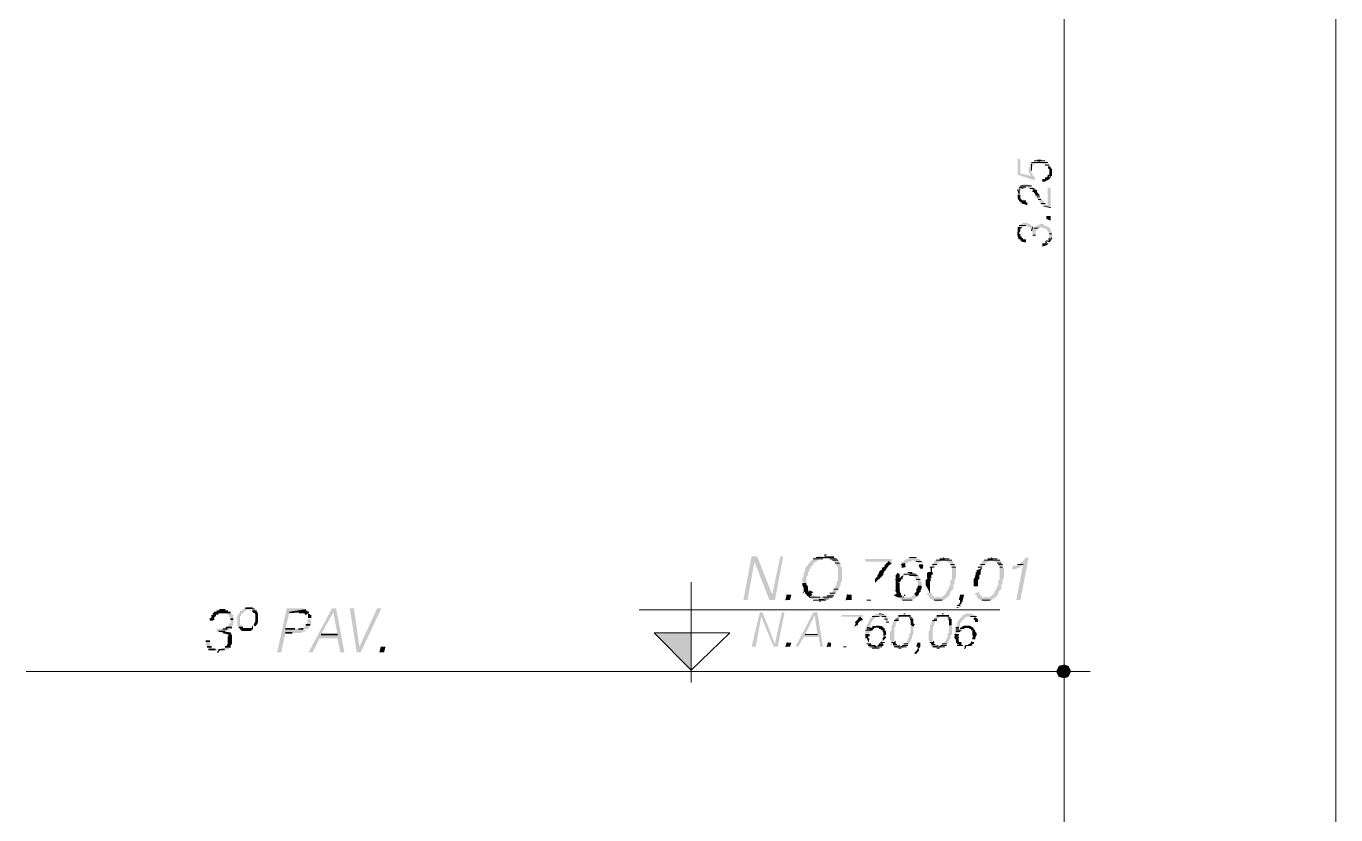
# Model space of a CAD drawing. Header units: millimetres. Extents: x 182 to 575, y -105 to 95.
# Drawn here: x 299.656 to 304.204, y 82.961 to 85.698 of the extents above; entities that cross this region are included whole.
import ezdxf

# ---------------------------------------------------------------- set-up
doc = ezdxf.new("R2010")
doc.units = ezdxf.units.MM
doc.header["$MEASUREMENT"] = 0
doc.layers.add('PDF_Geometry', color=7, linetype='Continuous')
doc.layers.add('PDF_Solid Fills', color=7, linetype='Continuous')

msp = doc.modelspace()

# ---------------------------------------------------------------- hatches: boundary and pattern name
at = {"layer": 'PDF_Solid Fills', "transparency": 33554559}
for points in [[(303.1897, 85.2205), (303.1945, 85.2158), (303.1992, 85.2158), (303.2135, 85.211), (303.2088, 85.2158), (303.2088, 85.2205), (303.204, 85.2205), (303.204, 85.2253), (303.1469, 85.2253), (303.1469, 85.2205), (303.1421, 85.2205), (303.1421, 85.211), (303.1373, 85.2062), (303.1373, 85.192), (303.1421, 85.1872), (303.1421, 85.1824), (303.1469, 85.1777), (303.1088, 85.1872), (303.1088, 85.2348), (303.0992, 85.2396), (303.0992, 85.1824), (303.1564, 85.1634), (303.1612, 85.1729), (303.1564, 85.1729), (303.1564, 85.1777), (303.1516, 85.1777), (303.1516, 85.1872), (303.1469, 85.1872), (303.1469, 85.2062), (303.1516, 85.211), (303.1516, 85.2158), (303.1564, 85.2158), (303.1612, 85.2205)], [(303.1659, 85.2301), (303.185, 85.2301), (303.1802, 85.2348), (303.1659, 85.2348)], [(303.1421, 85.1348), (303.1469, 85.1301), (303.1516, 85.1301), (303.1659, 85.1253), (303.1612, 85.1301), (303.1564, 85.1348), (303.1516, 85.1396), (303.1469, 85.1443), (303.1421, 85.1443), (303.1373, 85.1491), (303.1183, 85.1491), (303.1183, 85.1443), (303.1088, 85.1443), (303.1088, 85.1396), (303.104, 85.1396), (303.104, 85.1348), (303.0992, 85.1301), (303.0992, 85.1158), (303.1088, 85.111), (303.104, 85.1158), (303.1088, 85.1205), (303.1088, 85.1301), (303.1135, 85.1301), (303.1135, 85.1348), (303.1231, 85.1348), (303.1278, 85.1396), (303.1326, 85.1396), (303.1373, 85.1348)], [(303.1897, 85.0761), (303.1897, 85.0729), (303.1957, 85.0717), (303.1992, 85.0682), (303.2135, 85.0682), (303.2135, 85.1348), (303.204, 85.1396), (303.204, 85.0777), (303.1992, 85.0777), (303.1992, 85.0824), (303.1945, 85.0824), (303.1897, 85.0872), (303.1897, 85.092), (303.185, 85.092), (303.185, 85.0967), (303.1802, 85.0967), (303.1802, 85.1015), (303.1754, 85.1062), (303.1754, 85.111), (303.1612, 85.111), (303.1659, 85.1062), (303.1659, 85.1015), (303.1707, 85.0967), (303.1754, 85.092), (303.1754, 85.0872), (303.1802, 85.0872), (303.1802, 85.0824), (303.185, 85.0777)], [(303.1135, 85.0853), (303.1135, 85.0824), (303.1262, 85.0793), (303.1278, 85.0777), (303.1326, 85.0777), (303.1326, 85.0872), (303.1278, 85.0872), (303.1278, 85.092), (303.1183, 85.092), (303.1135, 85.0967), (303.104, 85.0967), (303.104, 85.092), (303.1088, 85.092), (303.1088, 85.0872)], [(303.104, 84.9586), (303.1088, 84.9586), (303.1088, 84.9539), (303.1135, 84.9527), (303.1135, 84.9491), (303.1278, 84.9491), (303.1278, 84.9586), (303.1183, 84.9586), (303.1183, 84.9634), (303.1135, 84.9634), (303.1135, 84.9682), (303.1088, 84.9682), (303.1088, 84.9777), (303.104, 84.9777), (303.104, 84.9824), (303.1088, 84.9872), (303.1088, 84.9967), (303.0992, 84.9967), (303.0992, 84.9682)], [(303.1516, 84.9824), (303.1516, 84.9682), (303.1612, 84.9682), (303.1612, 84.9856), (303.1659, 84.992), (303.1659, 84.9967), (303.1754, 84.9967), (303.1802, 85.0015), (303.185, 84.9967), (303.1945, 84.9967), (303.1992, 84.992), (303.204, 84.9904), (303.204, 84.9824), (303.2088, 84.9824), (303.2088, 84.9634), (303.204, 84.9586), (303.204, 84.9539), (303.1992, 84.9539), (303.1992, 84.9491), (303.2135, 84.9491), (303.2135, 84.9562), (303.2183, 84.9634), (303.2183, 84.9824), (303.2135, 84.9872), (303.2135, 84.9967), (303.2088, 84.9967), (303.2088, 85.0015), (303.204, 85.0015), (303.1992, 85.0062), (303.1897, 85.0062), (303.1897, 85.011), (303.1754, 85.011), (303.1707, 85.0062), (303.1659, 85.0062), (303.1612, 85.0015), (303.1564, 84.9967), (303.1516, 85.0015), (303.1469, 85.0062), (303.1421, 85.011), (303.1373, 85.011), (303.1326, 85.0158), (303.1183, 85.0158), (303.1135, 85.011), (303.1088, 85.011), (303.1088, 85.0062), (303.104, 85.0062), (303.104, 85.0015), (303.1183, 85.0015), (303.1231, 85.0062), (303.1326, 85.0062), (303.1326, 85.0015), (303.1421, 85.0015), (303.1421, 84.9967), (303.1469, 84.9967), (303.1469, 84.9872)], [(303.1992, 85.0301), (303.2135, 85.0253), (303.2135, 85.0396), (303.1992, 85.0396)], [(303.185, 84.9348), (303.1897, 84.9348), (303.1913, 84.9364), (303.204, 84.9396), (303.204, 84.9424), (303.2088, 84.9443), (303.185, 84.9443)], [(302.2754, 83.8586), (302.2469, 83.7253), (302.1945, 83.8586), (302.1754, 83.8586), (302.1469, 83.7062), (302.1612, 83.7062), (302.185, 83.8396), (302.2373, 83.7062), (302.2564, 83.7062), (302.285, 83.8586)], [(302.4516, 83.7158), (302.4564, 83.7158), (302.4564, 83.7205), (302.4612, 83.7205), (302.4612, 83.7253), (302.4659, 83.7301), (302.4707, 83.7348), (302.4707, 83.7396), (302.4754, 83.7396), (302.4754, 83.7443), (302.4802, 83.7491), (302.4802, 83.7539), (302.485, 83.7586), (302.485, 83.7681), (302.4897, 83.7729), (302.4897, 83.8205), (302.485, 83.8205), (302.485, 83.8348), (302.4802, 83.8348), (302.4802, 83.8396), (302.4754, 83.8443), (302.4707, 83.8491), (302.4659, 83.8539), (302.4612, 83.8539), (302.404, 83.8586), (302.3993, 83.8539), (302.3945, 83.8539), (302.3897, 83.8491), (302.385, 83.8443), (302.3802, 83.8396), (302.3754, 83.8348), (302.3707, 83.8301), (302.3707, 83.8253), (302.3659, 83.8253), (302.3659, 83.8205), (302.3612, 83.8158), (302.3612, 83.8062), (302.3564, 83.8015), (302.3564, 83.7872), (302.3516, 83.7824), (302.3516, 83.7681), (302.3659, 83.7634), (302.3659, 83.7872), (302.3707, 83.792), (302.3707, 83.8015), (302.3754, 83.8062), (302.3754, 83.8158), (302.3802, 83.8158), (302.3802, 83.8205), (302.385, 83.8253), (302.3897, 83.8301), (302.3897, 83.8348), (302.3945, 83.8348), (302.3945, 83.8396), (302.3993, 83.8396), (302.404, 83.8443), (302.4088, 83.8443), (302.4088, 83.8491), (302.4469, 83.8491), (302.4516, 83.8443), (302.4564, 83.8443), (302.4707, 83.8301), (302.4707, 83.8253), (302.4754, 83.8205), (302.4754, 83.7729), (302.4707, 83.7729), (302.4707, 83.7586), (302.4659, 83.7539), (302.4659, 83.7491), (302.4612, 83.7443), (302.4564, 83.7396), (302.4564, 83.7348), (302.4516, 83.7301), (302.4469, 83.7301), (302.4469, 83.7253), (302.4421, 83.7253), (302.4373, 83.7205), (302.4326, 83.7205), (302.4278, 83.7158), (302.3993, 83.7158), (302.3945, 83.7205), (302.3707, 83.7205), (302.3754, 83.7158), (302.3802, 83.711), (302.4469, 83.711)], [(302.6469, 83.8396), (302.6612, 83.8348), (302.6612, 83.8491), (302.5707, 83.8491), (302.5707, 83.8396)], [(302.7659, 83.8396), (302.7612, 83.8443), (302.7564, 83.8491), (302.7516, 83.8491), (302.7469, 83.8539), (302.7231, 83.8539), (302.7183, 83.8491), (302.7135, 83.8491), (302.7088, 83.8443), (302.704, 83.8443), (302.704, 83.8396), (302.6992, 83.8396), (302.6945, 83.8348), (302.6945, 83.8301), (302.6897, 83.8253), (302.7088, 83.8301), (302.7135, 83.8348), (302.7183, 83.8348), (302.7183, 83.8396), (302.7278, 83.8396), (302.7326, 83.8443), (302.7381, 83.8435), (302.7421, 83.8396), (302.7516, 83.8396), (302.7516, 83.8348), (302.7707, 83.8348)], [(303.0802, 83.811), (303.0992, 83.8158), (303.0992, 83.8174), (303.1088, 83.8205), (303.1183, 83.8301), (303.0945, 83.7062), (303.1088, 83.7062), (303.1373, 83.8539), (303.1278, 83.8539), (303.1231, 83.8491), (303.1226, 83.8443), (303.1183, 83.8443), (303.1183, 83.8396), (303.1135, 83.8396), (303.104, 83.8301), (303.0992, 83.8301), (303.0945, 83.8253), (303.085, 83.8253), (303.0802, 83.8205)], [(302.6992, 83.7777), (302.6992, 83.7824), (302.6897, 83.7824), (302.6897, 83.7967), (302.6802, 83.8015), (302.6802, 83.7967), (302.6754, 83.792), (302.6754, 83.7634), (302.6897, 83.7681), (302.6945, 83.7729), (302.6945, 83.7777)], [(302.7516, 83.7586), (302.7659, 83.7539), (302.7659, 83.7681), (302.7612, 83.7729), (302.7612, 83.7824), (302.7564, 83.7824), (302.7564, 83.7872), (302.7516, 83.792), (302.7469, 83.7967), (302.704, 83.7967), (302.6992, 83.792), (302.7326, 83.792), (302.7373, 83.7872), (302.7421, 83.7872), (302.7421, 83.7824), (302.7469, 83.7777), (302.7516, 83.7729)], [(302.2992, 83.7253), (302.2945, 83.7062), (302.3088, 83.7062), (302.3135, 83.7253)], [(302.5088, 83.7253), (302.504, 83.7062), (302.5231, 83.7062), (302.5231, 83.7253)], [(302.6945, 83.7253), (302.6945, 83.7301), (302.6802, 83.7253)], [(302.6945, 83.7062), (302.7326, 83.7062), (302.7373, 83.711), (302.7421, 83.711), (302.7469, 83.7158), (302.7516, 83.7205), (302.7373, 83.7253), (302.7373, 83.7205), (302.7326, 83.7205), (302.7278, 83.7158), (302.685, 83.7158), (302.6897, 83.711), (302.6945, 83.711)], [(302.7469, 83.7348), (302.7421, 83.7301), (302.7564, 83.7301)], [(302.8993, 83.6967), (302.8945, 83.692), (302.904, 83.692), (302.904, 83.6967), (302.9088, 83.7015), (302.9088, 83.7062), (302.9135, 83.7253), (302.8993, 83.7253), (302.8945, 83.7062), (302.8993, 83.7062)], [(300.4135, 83.6062), (300.4088, 83.611), (300.404, 83.6158), (300.3993, 83.6205), (300.3993, 83.6491), (300.404, 83.6539), (300.404, 83.6586), (300.4088, 83.6586), (300.4088, 83.6634), (300.4135, 83.6634), (300.4135, 83.6681), (300.4183, 83.6681), (300.4231, 83.6729), (300.4373, 83.6729), (300.4421, 83.6681), (300.4612, 83.6634), (300.4564, 83.6681), (300.4564, 83.6729), (300.4516, 83.6729), (300.4135, 83.6777), (300.404, 83.6681), (300.3993, 83.6681), (300.3993, 83.6634), (300.3945, 83.6586), (300.3945, 83.6539), (300.3897, 83.6539), (300.3897, 83.6158), (300.3945, 83.6158), (300.3945, 83.611), (300.3993, 83.6062)], [(300.8754, 83.6777), (300.8135, 83.5443), (300.7945, 83.6777), (300.7802, 83.6777), (300.804, 83.5253), (300.8183, 83.5253), (300.8897, 83.6777)], [(302.8897, 83.6824), (302.885, 83.6777), (302.8993, 83.6824)], [(300.2945, 83.6348), (300.304, 83.6348), (300.3088, 83.6396), (300.3088, 83.6443), (300.3135, 83.6491), (300.3135, 83.6539), (300.2993, 83.6539), (300.2993, 83.6443), (300.2945, 83.6443)], [(302.2802, 83.6634), (302.2564, 83.5539), (302.2135, 83.6634), (302.204, 83.6634), (302.1754, 83.5443), (302.1897, 83.5443), (302.2088, 83.6491), (302.2516, 83.5443), (302.2659, 83.5443), (302.2897, 83.6634)], [(302.5516, 83.6491), (302.5612, 83.6443), (302.5612, 83.6539), (302.4897, 83.6539), (302.485, 83.6491)], [(302.5897, 83.6015), (302.585, 83.6015), (302.585, 83.6158), (302.5897, 83.6205), (302.5897, 83.6301), (302.5945, 83.6301), (302.5945, 83.6348), (302.5993, 83.6396), (302.604, 83.6443), (302.6088, 83.6491), (302.6326, 83.6491), (302.6326, 83.6443), (302.6373, 83.6443), (302.6373, 83.6348), (302.6421, 83.6348), (302.6421, 83.6301), (302.6516, 83.6301), (302.6516, 83.6348), (302.6469, 83.6396), (302.6469, 83.6491), (302.6421, 83.6491), (302.6421, 83.6539), (302.6373, 83.6539), (302.6088, 83.6586), (302.604, 83.6539), (302.5993, 83.6539), (302.5945, 83.6491), (302.5897, 83.6443), (302.585, 83.6396), (302.585, 83.6348), (302.5802, 83.6301), (302.5802, 83.6253), (302.5754, 83.6205), (302.5754, 83.6062), (302.5707, 83.6015), (302.5707, 83.5872), (302.585, 83.592), (302.585, 83.5967), (302.5897, 83.5967)], [(302.8993, 83.6015), (302.8945, 83.6015), (302.8945, 83.611), (302.8993, 83.6158), (302.8993, 83.6253), (302.904, 83.6301), (302.904, 83.6348), (302.9088, 83.6348), (302.9088, 83.6396), (302.9135, 83.6396), (302.9135, 83.6443), (302.9183, 83.6443), (302.9183, 83.6491), (302.9564, 83.6491), (302.9516, 83.6539), (302.9469, 83.6539), (302.9421, 83.6586), (302.9183, 83.6586), (302.9135, 83.6539), (302.9088, 83.6539), (302.9088, 83.6491), (302.904, 83.6491), (302.904, 83.6443), (302.8993, 83.6443), (302.8993, 83.6396), (302.8945, 83.6396), (302.8945, 83.6348), (302.8897, 83.6301), (302.8897, 83.6205), (302.885, 83.6158), (302.885, 83.5967), (302.8802, 83.592), (302.8802, 83.5872), (302.8945, 83.592), (302.8993, 83.5967)], [(302.9564, 83.6443), (302.9469, 83.6443), (302.9469, 83.6396), (302.9516, 83.6348), (302.9516, 83.6301), (302.9612, 83.6301), (302.9612, 83.6396)], [(300.3469, 83.592), (300.3516, 83.5872), (300.3659, 83.5872), (300.3659, 83.592), (300.3612, 83.592), (300.3373, 83.5967), (300.3421, 83.592)], [(302.6183, 83.6094), (302.6183, 83.6062), (302.6231, 83.6062), (302.6278, 83.6015), (302.6373, 83.6015), (302.6373, 83.6062), (302.6326, 83.611), (302.6278, 83.6158), (302.5945, 83.6158), (302.5945, 83.611), (302.6088, 83.611)], [(302.6326, 83.5824), (302.6421, 83.5824), (302.6326, 83.5872)], [(302.929, 83.6098), (302.9326, 83.6062), (302.9373, 83.6062), (302.9373, 83.6015), (302.9421, 83.6015), (302.9421, 83.5824), (302.9564, 83.5824), (302.9564, 83.592), (302.9516, 83.5967), (302.9516, 83.6015), (302.9469, 83.6062), (302.9469, 83.611), (302.9421, 83.611), (302.9373, 83.6158), (302.9088, 83.6158), (302.904, 83.611), (302.9231, 83.611)], [(300.3088, 83.5396), (300.304, 83.5396), (300.2945, 83.5491), (300.2945, 83.5634), (300.2802, 83.5634), (300.2802, 83.5491), (300.285, 83.5491), (300.285, 83.5396), (300.2897, 83.5396), (300.2897, 83.5348), (300.2945, 83.5348), (300.2993, 83.5301), (300.3564, 83.5348), (300.3612, 83.5348), (300.3612, 83.5396), (300.3659, 83.5396), (300.3659, 83.5443), (300.3516, 83.5491), (300.3469, 83.5443), (300.3421, 83.5396), (300.3373, 83.5348), (300.3135, 83.5348)], [(300.8897, 83.5443), (300.885, 83.5253), (300.8993, 83.5253), (300.904, 83.5443)], [(302.2992, 83.5586), (302.2945, 83.5443), (302.3088, 83.5443), (302.3135, 83.5586)], [(302.4421, 83.5586), (302.4373, 83.5443), (302.4516, 83.5443), (302.4516, 83.5586)], [(302.585, 83.5777), (302.5707, 83.5824), (302.5707, 83.5729), (302.5802, 83.5777)], [(302.7516, 83.5443), (302.7564, 83.5396), (302.7612, 83.5443), (302.7612, 83.5586), (302.7516, 83.5586), (302.7469, 83.5443)], [(302.8945, 83.5634), (302.8945, 83.5777), (302.8802, 83.5824), (302.8802, 83.5729), (302.885, 83.5681), (302.885, 83.5586), (302.8897, 83.5539), (302.8993, 83.5539), (302.8993, 83.5586)], [(302.9278, 83.5539), (302.9278, 83.5491), (302.9421, 83.5491), (302.9421, 83.5539), (302.9469, 83.5539), (302.9469, 83.5586), (302.9373, 83.5634), (302.9373, 83.5586), (302.9326, 83.5539)], [(302.7469, 83.5205), (302.7516, 83.5253), (302.7564, 83.5301), (302.7516, 83.5348), (302.7469, 83.5301), (302.7421, 83.5253), (302.7421, 83.5205)], [(303.2421, 83.4396), (303.2612, 83.4348), (303.2754, 83.4396), (303.285, 83.4586), (303.2754, 83.4777), (303.2612, 83.4824), (303.2421, 83.4777), (303.2326, 83.4586)]]:
    msp.add_hatch(color=256, dxfattribs=at).paths.add_polyline_path(points)
h = msp.add_hatch(color=256, dxfattribs=at)
h.paths.add_polyline_path([(303.1373, 85.2015), (303.1373, 85.1967), (303.1373, 85.2015)], flags=0)
h.paths.add_polyline_path([(303.1373, 85.1967), (303.1373, 85.2015), (303.1373, 85.1967)], flags=0)
h.paths.add_polyline_path([(303.1421, 85.1872), (303.1421, 85.2158), (303.1421, 85.1872)], flags=0)
h.paths.add_polyline_path([(303.1421, 85.2158), (303.1421, 85.1872), (303.1421, 85.2158)], flags=0)
h.paths.add_polyline_path([(303.1421, 85.1824), (303.1421, 85.2205), (303.1421, 85.1824)], flags=0)
h = msp.add_hatch(color=256, dxfattribs=at)
h.paths.add_polyline_path([(303.2088, 85.1681), (303.2135, 85.1729), (303.2135, 85.1753), (303.2183, 85.1824), (303.2183, 85.1872), (303.2135, 85.1777)])
h.paths.add_polyline_path([(303.185, 85.1586), (303.1945, 85.1586), (303.1977, 85.1618), (303.204, 85.1634), (303.2088, 85.1681), (303.2088, 85.1824), (303.204, 85.1824), (303.204, 85.1777), (303.1992, 85.1729), (303.1945, 85.1729), (303.1945, 85.1681), (303.185, 85.1681)])
h = msp.add_hatch(color=256, dxfattribs=at)
h.paths.add_polyline_path([(302.8564, 83.8396), (302.8612, 83.8348), (302.8659, 83.8348), (302.8659, 83.8253), (302.8707, 83.8205), (302.8707, 83.7777), (302.8659, 83.7729), (302.8659, 83.7586), (302.8612, 83.7539), (302.8612, 83.7491), (302.8564, 83.7443), (302.8564, 83.7396), (302.8516, 83.7348), (302.8516, 83.7301), (302.8469, 83.7253), (302.8421, 83.7205), (302.8373, 83.7205), (302.8373, 83.7158), (302.8088, 83.7158), (302.8088, 83.7205), (302.804, 83.7205), (302.804, 83.7253), (302.7993, 83.7253), (302.7993, 83.7348), (302.785, 83.7301), (302.785, 83.7253), (302.7897, 83.7253), (302.7897, 83.7158), (302.7945, 83.7158), (302.7945, 83.711), (302.7993, 83.711), (302.804, 83.7062), (302.8135, 83.7062), (302.8183, 83.7015), (302.8278, 83.7015), (302.8326, 83.7062), (302.8421, 83.7062), (302.8469, 83.711), (302.8516, 83.711), (302.8516, 83.7158), (302.8564, 83.7158), (302.8612, 83.7205), (302.8612, 83.7253), (302.8659, 83.7253), (302.8659, 83.7348), (302.8707, 83.7396), (302.8754, 83.7443), (302.8754, 83.7586), (302.8802, 83.7634), (302.8802, 83.7777), (302.885, 83.7824), (302.885, 83.8205), (302.8802, 83.8253), (302.8802, 83.8301), (302.8754, 83.8348), (302.8754, 83.8396), (302.8707, 83.8443), (302.8469, 83.8443), (302.8516, 83.8396)])
h.paths.add_polyline_path([(302.8373, 83.8443), (302.8135, 83.8443), (302.8088, 83.8396), (302.8088, 83.8348), (302.804, 83.8348), (302.804, 83.8301), (302.7993, 83.8253), (302.7993, 83.8205), (302.7945, 83.8205), (302.7945, 83.8158), (302.8088, 83.8205), (302.8135, 83.8253), (302.8183, 83.8301), (302.8231, 83.8348), (302.8278, 83.8396), (302.8326, 83.8396)])
h = msp.add_hatch(color=256, dxfattribs=at)
h.paths.add_polyline_path([(303.0326, 83.8336), (303.0326, 83.8253), (303.0373, 83.8205), (303.0373, 83.7777), (303.0326, 83.7729), (303.0326, 83.7586), (303.0278, 83.7539), (303.0278, 83.7491), (303.0231, 83.7443), (303.0231, 83.7396), (303.0183, 83.7348), (303.0183, 83.7301), (303.0135, 83.7253), (303.0088, 83.7205), (303.004, 83.7205), (303.004, 83.7158), (302.9754, 83.7158), (302.9754, 83.7205), (302.9707, 83.7205), (302.9707, 83.7253), (302.9659, 83.7253), (302.9659, 83.7348), (302.9516, 83.7301), (302.9516, 83.7253), (302.9564, 83.7253), (302.9564, 83.7158), (302.9612, 83.7158), (302.9612, 83.711), (302.9659, 83.711), (302.9707, 83.7062), (302.9802, 83.7062), (302.985, 83.7015), (302.9945, 83.7015), (302.9993, 83.7062), (303.0088, 83.7062), (303.0135, 83.711), (303.0183, 83.711), (303.0183, 83.7158), (303.0231, 83.7158), (303.0278, 83.7205), (303.0278, 83.7253), (303.0326, 83.7253), (303.0326, 83.7348), (303.0373, 83.7396), (303.0421, 83.7443), (303.0421, 83.7586), (303.0469, 83.7634), (303.0469, 83.7777), (303.0516, 83.7824), (303.0516, 83.8158), (303.0469, 83.8205), (303.0469, 83.8301), (303.0421, 83.8348), (303.0421, 83.8396), (303.0373, 83.8443), (303.0135, 83.8443), (303.0183, 83.8396), (303.0231, 83.8396), (303.0278, 83.8348)])
h.paths.add_polyline_path([(303.004, 83.8443), (302.9802, 83.8443), (302.9754, 83.8396), (302.9754, 83.8348), (302.9707, 83.8348), (302.9707, 83.8301), (302.9659, 83.8253), (302.9612, 83.8205), (302.9612, 83.8158), (302.9754, 83.8205), (302.9802, 83.8253), (302.9945, 83.8396), (302.9993, 83.8396)])
h = msp.add_hatch(color=256, dxfattribs=at)
h.paths.add_polyline_path([(300.6421, 83.6586), (300.6278, 83.6586), (300.6421, 83.6539)])
h.paths.add_polyline_path([(300.6326, 83.6396), (300.6326, 83.6253), (300.6278, 83.6205), (300.6278, 83.6158), (300.6231, 83.6158), (300.6231, 83.611), (300.6183, 83.611), (300.6135, 83.6062), (300.6373, 83.6062), (300.6373, 83.611), (300.6421, 83.6158), (300.6421, 83.6205), (300.6469, 83.6253), (300.6469, 83.6396)])
h.paths.add_polyline_path([(300.7373, 83.5872), (300.6802, 83.5872), (300.7231, 83.6634)])
h.paths.add_polyline_path([(300.7612, 83.5253), (300.7326, 83.6777), (300.7183, 83.6777), (300.6373, 83.5253), (300.6516, 83.5253), (300.6754, 83.5729), (300.7373, 83.5729), (300.7469, 83.5253)], flags=0)
h.paths.add_polyline_path([(300.5564, 83.592), (300.6135, 83.592), (300.6135, 83.596), (300.6231, 83.5967), (300.6271, 83.6008), (300.6326, 83.6015), (300.5992, 83.6062), (300.5564, 83.6062), (300.5707, 83.6634), (300.6373, 83.6634), (300.6326, 83.6681), (300.6278, 83.6729), (300.6231, 83.6729), (300.6183, 83.6777), (300.5612, 83.6777), (300.5278, 83.5253), (300.5421, 83.5253)])
h = msp.add_hatch(color=256, dxfattribs=at)
h.paths.add_polyline_path([(300.3326, 83.6634), (300.3088, 83.6634), (300.304, 83.6586), (300.3278, 83.6586)])
h.paths.add_polyline_path([(300.3429, 83.6626), (300.3469, 83.6586), (300.3564, 83.6586), (300.3564, 83.6539), (300.3612, 83.6539), (300.3612, 83.6491), (300.3659, 83.6443), (300.3659, 83.6253), (300.3612, 83.6253), (300.3612, 83.6205), (300.3564, 83.6158), (300.3516, 83.611), (300.3659, 83.6062), (300.3707, 83.611), (300.3707, 83.6158), (300.3754, 83.6205), (300.3754, 83.6539), (300.3707, 83.6586), (300.3659, 83.6634), (300.3373, 83.6634)])
h.paths.add_polyline_path([(300.3183, 83.5967), (300.3564, 83.5967), (300.3526, 83.6005), (300.3612, 83.6015), (300.3612, 83.6062), (300.3183, 83.6062)])
h = msp.add_hatch(color=256, dxfattribs=at)
h.paths.add_polyline_path([(302.3945, 83.6539), (302.404, 83.5872), (302.3612, 83.5872)])
h.paths.add_polyline_path([(302.4231, 83.5443), (302.404, 83.6634), (302.3897, 83.6634), (302.3278, 83.5443), (302.3373, 83.5443), (302.3564, 83.5777), (302.4082, 83.5777), (302.409, 83.5759), (302.4135, 83.5443)], flags=0)
h = msp.add_hatch(color=256, dxfattribs=at)
h.paths.add_polyline_path([(302.6373, 83.6539), (302.5993, 83.6539), (302.6373, 83.6539)], flags=0)
h.paths.add_polyline_path([(302.5993, 83.6539), (302.6373, 83.6539), (302.5993, 83.6539)], flags=0)
h.paths.add_polyline_path([(302.6421, 83.6539), (302.5945, 83.6491), (302.6421, 83.6539)], flags=0)
h = msp.add_hatch(color=256, dxfattribs=at)
h.paths.add_polyline_path([(302.7183, 83.6491), (302.7231, 83.6443), (302.7373, 83.6396), (302.7326, 83.6443), (302.7326, 83.6491)])
h.paths.add_polyline_path([(302.6945, 83.6491), (302.6802, 83.6491), (302.6802, 83.6443), (302.6754, 83.6443), (302.6754, 83.6396), (302.6707, 83.6396), (302.6707, 83.6301), (302.6659, 83.6301), (302.6659, 83.6205), (302.6612, 83.6205), (302.6612, 83.6015), (302.6564, 83.5967), (302.6564, 83.5681), (302.6612, 83.5634), (302.6612, 83.5586), (302.6707, 83.5634), (302.6707, 83.611), (302.6754, 83.6158), (302.6754, 83.6253), (302.6802, 83.6301), (302.6802, 83.6348), (302.685, 83.6348), (302.685, 83.6396), (302.6897, 83.6443)])
h = msp.add_hatch(color=256, dxfattribs=at)
h.paths.add_polyline_path([(302.8516, 83.6491), (302.8564, 83.6443), (302.8707, 83.6396), (302.8659, 83.6443), (302.8659, 83.6491)])
h.paths.add_polyline_path([(302.8278, 83.6491), (302.8135, 83.6491), (302.8135, 83.6443), (302.8088, 83.6443), (302.8088, 83.6396), (302.804, 83.6396), (302.804, 83.6348), (302.7993, 83.6301), (302.7993, 83.6205), (302.7945, 83.6205), (302.7945, 83.6015), (302.7897, 83.5967), (302.7897, 83.5681), (302.7945, 83.5634), (302.7945, 83.5586), (302.804, 83.5634), (302.804, 83.611), (302.8088, 83.6158), (302.8088, 83.6253), (302.8135, 83.6301), (302.8135, 83.6348), (302.8183, 83.6348), (302.8183, 83.6396), (302.8231, 83.6443)])
h = msp.add_hatch(color=256, dxfattribs=at)
h.paths.add_polyline_path([(302.9135, 83.6539), (302.9469, 83.6539), (302.9135, 83.6539)], flags=0)
h.paths.add_polyline_path([(302.9516, 83.6539), (302.9088, 83.6539), (302.9516, 83.6539)], flags=0)
h.paths.add_polyline_path([(302.9516, 83.6539), (302.9088, 83.6491), (302.9516, 83.6539)], flags=0)
h = msp.add_hatch(color=256, dxfattribs=at)
h.paths.add_polyline_path([(302.704, 83.5443), (302.6754, 83.5443), (302.6754, 83.5396), (302.704, 83.5396)])
h.paths.add_polyline_path([(302.704, 83.5539), (302.6992, 83.5491), (302.7183, 83.5491), (302.7183, 83.5539), (302.7231, 83.5539), (302.7231, 83.5586), (302.7278, 83.5634), (302.7278, 83.5681), (302.7326, 83.5729), (302.7326, 83.5824), (302.7373, 83.5872), (302.7373, 83.611), (302.7421, 83.6158), (302.7278, 83.6205), (302.7278, 83.592), (302.7231, 83.592), (302.7231, 83.5777), (302.7183, 83.5729), (302.7183, 83.5681), (302.7135, 83.5634), (302.7135, 83.5586), (302.7088, 83.5586), (302.7088, 83.5539)])
h.paths.add_polyline_path([(302.6897, 83.5491), (302.6659, 83.5491), (302.6707, 83.5443)])
h = msp.add_hatch(color=256, dxfattribs=at)
h.paths.add_polyline_path([(302.8373, 83.5443), (302.8088, 83.5443), (302.8088, 83.5396), (302.8373, 83.5396)])
h.paths.add_polyline_path([(302.8373, 83.5539), (302.8326, 83.5491), (302.8516, 83.5491), (302.8516, 83.5539), (302.8564, 83.5539), (302.8564, 83.5586), (302.8612, 83.5634), (302.8612, 83.5681), (302.8659, 83.5729), (302.8659, 83.5824), (302.8707, 83.5872), (302.8707, 83.6158), (302.8612, 83.6205), (302.8612, 83.592), (302.8564, 83.592), (302.8564, 83.5777), (302.8516, 83.5729), (302.8516, 83.5681), (302.8469, 83.5634), (302.8469, 83.5586), (302.8421, 83.5586), (302.8421, 83.5539)])
h.paths.add_polyline_path([(302.8231, 83.5491), (302.7993, 83.5491), (302.804, 83.5443)])
h = msp.add_hatch(color=256, dxfattribs=at)
h.paths.add_polyline_path([(302.5802, 83.5539), (302.5802, 83.5491), (302.5945, 83.5491), (302.5897, 83.5539)])
h.paths.add_polyline_path([(302.6183, 83.5539), (302.6135, 83.5491), (302.6326, 83.5491), (302.6326, 83.5539)])
h = msp.add_hatch(color=256, dxfattribs=at)
h.paths.add_polyline_path([(302.7469, 83.5301), (302.7564, 83.5301), (302.7469, 83.5301)], flags=0)
h.paths.add_polyline_path([(302.7516, 83.5253), (302.7421, 83.5253), (302.7516, 83.5253)], flags=0)
h.paths.add_polyline_path([(302.7516, 83.5253), (302.7421, 83.5205), (302.7516, 83.5253)], flags=0)

# ---------------------------------------------------------------- linework, layer by layer
at = {"layer": 'PDF_Geometry', "lineweight": 13}
for points in [[(304.204, 88.3824), (304.204, 88.3586), (304.204, 66.5586), (304.204, 66.5348)], [(303.2612, 83.4824), (303.2612, 83.511), (303.2612, 86.6586), (303.2612, 86.6824)], [(303.1469, 85.2253), (303.204, 85.2253), (303.1469, 85.2253)], [(303.1992, 85.2253), (303.1516, 85.2253), (303.1992, 85.2253)], [(303.1945, 85.2301), (303.1564, 85.2301), (303.1945, 85.2301)], [(303.185, 85.2301), (303.1612, 85.2301), (303.185, 85.2301)], [(303.1731, 85.2301), (303.1731, 85.2301), (303.1754, 85.2253), (303.1754, 85.2253)], [(303.1469, 85.2062), (303.1469, 85.2205), (303.1469, 85.2062)], [(303.1945, 85.2158), (303.2088, 85.2158), (303.1945, 85.2158)], [(303.2088, 85.2158), (303.1945, 85.2158), (303.2088, 85.2158)], [(303.1278, 85.1396), (303.104, 85.1396), (303.1278, 85.1396)], [(303.1183, 85.1348), (303.104, 85.1396), (303.1183, 85.1348)], [(303.1469, 85.1443), (303.1088, 85.1443), (303.1469, 85.1443)], [(303.1421, 85.1348), (303.1564, 85.1348), (303.1421, 85.1348)], [(303.1183, 85.092), (303.104, 85.092), (303.1183, 85.092)], [(303.1088, 85.092), (303.1278, 85.092), (303.1088, 85.092)], [(303.1612, 85.1301), (303.1516, 85.1301), (303.1612, 85.1301)], [(303.1516, 85.1301), (303.1612, 85.1301), (303.1516, 85.1301)], [(303.1754, 85.111), (303.1612, 85.111), (303.1754, 85.111)], [(303.1659, 85.1062), (303.1754, 85.1062), (303.1659, 85.1062)], [(303.1707, 85.0967), (303.1802, 85.0967), (303.1707, 85.0967)], [(303.1802, 85.0824), (303.1945, 85.0824), (303.1802, 85.0824)], [(303.1945, 85.0824), (303.1802, 85.0824), (303.1945, 85.0824)], [(303.1278, 85.0062), (303.104, 85.0062), (303.1278, 85.0062)], [(303.104, 85.0062), (303.1278, 85.0062), (303.104, 85.0062)], [(303.1469, 84.9872), (303.1516, 85.0015), (303.1469, 84.9872)], [(303.2135, 85.0253), (303.1992, 85.0301), (303.2135, 85.0253)], [(303.104, 84.9824), (303.0992, 84.9824), (303.104, 84.9824)], [(303.0992, 84.9777), (303.104, 84.9586), (303.0992, 84.9777)], [(303.1612, 84.9729), (303.1516, 84.9729), (303.1612, 84.9729)], [(303.2183, 84.9777), (303.2088, 84.9777), (303.2183, 84.9777)], [(303.1969, 84.9443), (303.1992, 84.9491), (303.1945, 84.9491)], [(302.435, 83.8634), (302.4302, 83.8634), (302.4302, 83.8634), (302.4302, 83.8586), (302.4302, 83.8586), (302.4302, 83.8586), (302.4612, 83.8562)], [(302.3897, 83.8491), (302.4231, 83.8491), (302.3897, 83.8491)], [(302.3993, 83.8539), (302.4612, 83.8539), (302.3993, 83.8539)], [(302.4469, 83.8491), (302.4707, 83.8491), (302.4469, 83.8491)], [(302.4754, 83.8443), (302.4564, 83.8443), (302.4754, 83.8443)], [(302.4564, 83.8443), (302.4754, 83.8443), (302.4564, 83.8443)], [(302.4659, 83.8348), (302.4802, 83.8348), (302.4659, 83.8348)], [(302.7088, 83.8301), (302.6945, 83.8301), (302.7088, 83.8301)], [(302.7231, 83.8539), (302.7469, 83.8539), (302.7231, 83.8539)], [(302.7421, 83.8539), (302.7278, 83.8539), (302.7421, 83.8539)], [(302.7659, 83.8396), (302.7469, 83.8396), (302.7659, 83.8396)], [(302.7707, 83.8253), (302.7564, 83.8253), (302.7707, 83.8253)], [(302.8088, 83.8205), (302.7945, 83.8205), (302.8088, 83.8205)], [(302.8183, 83.8301), (302.804, 83.8301), (302.8183, 83.8301)], [(302.8159, 83.8443), (302.8445, 83.8467), (302.8445, 83.8491), (302.8445, 83.8491), (302.8421, 83.8539), (302.8421, 83.8539), (302.8421, 83.8539), (302.8421, 83.8539)], [(302.8707, 83.8443), (302.8183, 83.8443), (302.8707, 83.8443)], [(302.8612, 83.8491), (302.8278, 83.8491), (302.8612, 83.8491)], [(302.8802, 83.8301), (302.8659, 83.8301), (302.8802, 83.8301)], [(302.8707, 83.8205), (302.885, 83.8205), (302.8707, 83.8205)], [(302.9612, 83.8205), (302.9754, 83.8205), (302.9612, 83.8205)], [(302.9754, 83.8205), (302.9612, 83.8205), (302.9754, 83.8205)], [(302.985, 83.8301), (302.9707, 83.8301), (302.985, 83.8301)], [(302.9826, 83.8443), (303.0112, 83.8467), (303.0112, 83.8491), (303.0112, 83.8491), (303.0088, 83.8539), (303.0088, 83.8539), (303.0088, 83.8539), (303.0088, 83.8539)], [(303.0373, 83.8443), (302.985, 83.8443), (303.0373, 83.8443)], [(303.0278, 83.8491), (302.9945, 83.8491), (303.0278, 83.8491)], [(303.0278, 83.8348), (303.0421, 83.8348), (303.0278, 83.8348)], [(303.0469, 83.8301), (303.0326, 83.8301), (303.0469, 83.8301)], [(303.0373, 83.8205), (303.0469, 83.8205), (303.0373, 83.8205)], [(301.9659, 83.4205), (301.9659, 83.7681)], [(302.704, 83.7967), (302.7469, 83.7967), (302.704, 83.7967)], [(302.7469, 83.7967), (302.704, 83.7967), (302.7469, 83.7967)], [(302.7326, 83.8015), (302.7183, 83.8015), (302.7326, 83.8015)], [(302.7302, 83.8015), (302.7254, 83.8015), (302.7254, 83.8015), (302.7254, 83.7991), (302.7445, 83.7967)], [(302.7326, 83.792), (302.7516, 83.792), (302.7326, 83.792)], [(302.7469, 83.7777), (302.7612, 83.7777), (302.7469, 83.7777)], [(302.2945, 83.7062), (302.2992, 83.7253), (302.2945, 83.7062)], [(302.3802, 83.7301), (302.3612, 83.7301), (302.3802, 83.7301)], [(302.3659, 83.7253), (302.385, 83.7253), (302.3659, 83.7253)], [(302.4659, 83.7301), (302.4469, 83.7301), (302.4659, 83.7301)], [(302.4612, 83.7443), (302.4754, 83.7443), (302.4612, 83.7443)], [(302.504, 83.7062), (302.5088, 83.7253), (302.504, 83.7062)], [(302.6754, 83.7396), (302.6897, 83.7396), (302.6754, 83.7396)], [(302.7421, 83.7301), (302.7564, 83.7301), (302.7421, 83.7301)], [(302.7659, 83.7491), (302.7516, 83.7491), (302.7659, 83.7491)], [(302.3754, 83.7158), (302.4135, 83.7158), (302.3754, 83.7158)], [(302.4135, 83.7158), (302.3754, 83.7158), (302.4135, 83.7158)], [(302.4326, 83.7062), (302.3897, 83.7062), (302.4326, 83.7062)], [(302.4112, 83.7015), (302.4135, 83.7015), (302.4135, 83.7062), (302.4135, 83.7062), (302.4135, 83.7062), (302.4088, 83.7062), (302.4112, 83.7086), (302.4421, 83.711)], [(302.4231, 83.7158), (302.4564, 83.7158), (302.4231, 83.7158)], [(302.4373, 83.7205), (302.4612, 83.7205), (302.4373, 83.7205)], [(302.5897, 83.7062), (302.5754, 83.7062), (302.5897, 83.7062)], [(302.7326, 83.7062), (302.6992, 83.7062), (302.7326, 83.7062)], [(302.8088, 83.7062), (302.8373, 83.7062), (302.8088, 83.7062)], [(302.8326, 83.7062), (302.8135, 83.7062), (302.8326, 83.7062)], [(302.8231, 83.7158), (302.8231, 83.7158), (302.8231, 83.7158)], [(302.8993, 83.6872), (302.8897, 83.6872), (302.8993, 83.6872)], [(302.8993, 83.6848), (302.8945, 83.6872), (302.8969, 83.692), (302.8945, 83.692)], [(302.9754, 83.7062), (303.004, 83.7062), (302.9754, 83.7062)], [(302.9993, 83.7062), (302.9802, 83.7062), (302.9993, 83.7062)], [(302.9897, 83.7158), (302.9897, 83.7158), (302.9897, 83.7158)], [(301.785, 83.6729), (303.0373, 83.6729)], [(302.6088, 83.6491), (302.5945, 83.6491), (302.6088, 83.6491)], [(302.6207, 83.6586), (302.6183, 83.6586), (302.6231, 83.6586), (302.635, 83.6562)], [(302.6278, 83.6491), (302.6421, 83.6491), (302.6278, 83.6491)], [(302.6469, 83.6396), (302.6373, 83.6396), (302.6469, 83.6396)], [(302.6707, 83.6348), (302.685, 83.6348), (302.6707, 83.6348)], [(302.685, 83.6396), (302.6754, 83.6396), (302.685, 83.6396)], [(302.7088, 83.6586), (302.704, 83.6586), (302.7088, 83.6586)], [(302.7326, 83.6443), (302.7231, 83.6443), (302.7326, 83.6443)], [(302.7231, 83.6443), (302.7326, 83.6443), (302.7231, 83.6443)], [(302.804, 83.6348), (302.8183, 83.6348), (302.804, 83.6348)], [(302.8183, 83.6396), (302.8088, 83.6396), (302.8183, 83.6396)], [(302.8421, 83.6586), (302.8373, 83.6586), (302.8421, 83.6586)], [(302.8659, 83.6443), (302.8564, 83.6443), (302.8659, 83.6443)], [(302.8564, 83.6443), (302.8659, 83.6443), (302.8564, 83.6443)], [(302.9516, 83.6443), (302.9493, 83.6491), (302.935, 83.6491)], [(302.9421, 83.6491), (302.9564, 83.6491), (302.9421, 83.6491)], [(302.9564, 83.6491), (302.9421, 83.6491), (302.9564, 83.6491)], [(302.3612, 83.5872), (302.404, 83.5872), (302.3612, 83.5872)], [(302.5707, 83.6015), (302.5945, 83.6015), (302.5707, 83.6015)], [(302.585, 83.5872), (302.5707, 83.5872), (302.585, 83.5872)], [(302.5707, 83.5872), (302.585, 83.5872), (302.5707, 83.5872)], [(302.5754, 83.611), (302.585, 83.611), (302.5754, 83.611)], [(302.585, 83.6062), (302.5754, 83.6062), (302.585, 83.6062)], [(302.6088, 83.6158), (302.6183, 83.6158), (302.6088, 83.6158)], [(302.6183, 83.6158), (302.6088, 83.6158), (302.6183, 83.6158)], [(302.6231, 83.6062), (302.6373, 83.6062), (302.6231, 83.6062)], [(302.6516, 83.6301), (302.6421, 83.6301), (302.6516, 83.6301)], [(302.8945, 83.5872), (302.8802, 83.5872), (302.8945, 83.5872)], [(302.8802, 83.5872), (302.8945, 83.5872), (302.8802, 83.5872)], [(302.885, 83.611), (302.8945, 83.611), (302.885, 83.611)], [(302.8945, 83.6062), (302.885, 83.6062), (302.8945, 83.6062)], [(302.885, 83.6015), (302.904, 83.6015), (302.885, 83.6015)], [(302.8993, 83.5967), (302.885, 83.5967), (302.8993, 83.5967)], [(302.904, 83.611), (302.9421, 83.611), (302.904, 83.611)], [(302.9326, 83.6158), (302.9135, 83.6158), (302.9326, 83.6158)], [(302.9254, 83.6158), (302.9231, 83.6158), (302.9231, 83.6158), (302.9231, 83.6158)], [(302.9516, 83.5967), (302.9421, 83.5967), (302.9516, 83.5967)], [(302.9421, 83.5967), (302.9516, 83.5967), (302.9421, 83.5967)], [(302.2945, 83.5443), (302.2992, 83.5586), (302.2945, 83.5443)], [(302.4373, 83.5443), (302.4421, 83.5586), (302.4373, 83.5443)], [(302.504, 83.5443), (302.4945, 83.5443), (302.504, 83.5443)], [(302.5897, 83.5539), (302.5754, 83.5539), (302.5897, 83.5539)], [(302.5945, 83.5491), (302.5802, 83.5491), (302.5945, 83.5491)], [(302.585, 83.5443), (302.6278, 83.5443), (302.585, 83.5443)], [(302.5921, 83.5491), (302.6064, 83.5467), (302.604, 83.5443), (302.604, 83.5443), (302.6064, 83.5396), (302.6064, 83.5396), (302.6064, 83.5396)], [(302.6135, 83.5491), (302.6326, 83.5491), (302.6135, 83.5491)], [(302.6254, 83.561), (302.6302, 83.5562), (302.6278, 83.5539), (302.6183, 83.5539)], [(302.6231, 83.5586), (302.6373, 83.5586), (302.6231, 83.5586)], [(302.6754, 83.5586), (302.6612, 83.5586), (302.6754, 83.5586)], [(302.6612, 83.5586), (302.6754, 83.5586), (302.6612, 83.5586)], [(302.6707, 83.5443), (302.7135, 83.5443), (302.6707, 83.5443)], [(302.7016, 83.5491), (302.6921, 83.5443), (302.6921, 83.5443)], [(302.6992, 83.5491), (302.7183, 83.5491), (302.6992, 83.5491)], [(302.704, 83.5539), (302.7183, 83.5539), (302.704, 83.5539)], [(302.754, 83.542), (302.754, 83.5372), (302.754, 83.5324)], [(302.8088, 83.5586), (302.7945, 83.5586), (302.8088, 83.5586)], [(302.7945, 83.5586), (302.8088, 83.5586), (302.7945, 83.5586)], [(302.804, 83.5443), (302.8469, 83.5443), (302.804, 83.5443)], [(302.835, 83.5491), (302.8254, 83.5443), (302.8254, 83.5443)], [(302.8326, 83.5491), (302.8516, 83.5491), (302.8326, 83.5491)], [(302.8373, 83.5539), (302.8516, 83.5539), (302.8373, 83.5539)], [(302.8945, 83.5777), (302.8802, 83.5777), (302.8945, 83.5777)], [(302.8897, 83.5539), (302.904, 83.5539), (302.8897, 83.5539)], [(302.9088, 83.5491), (302.8897, 83.5491), (302.9088, 83.5491)], [(302.9159, 83.5396), (302.9183, 83.5396), (302.9135, 83.5396), (302.9183, 83.542), (302.9183, 83.5443), (302.9159, 83.5467), (302.9278, 83.5491)], [(302.9373, 83.5586), (302.9469, 83.5586), (302.9373, 83.5586)], [(302.5945, 83.5396), (302.6183, 83.5396), (302.5945, 83.5396)], [(302.685, 83.5396), (302.6945, 83.5396), (302.685, 83.5396)], [(302.6945, 83.5396), (302.685, 83.5396), (302.6945, 83.5396)], [(302.7516, 83.5348), (302.7564, 83.5348), (302.7516, 83.5348)], [(302.8183, 83.5396), (302.8278, 83.5396), (302.8183, 83.5396)], [(302.8278, 83.5396), (302.8183, 83.5396), (302.8278, 83.5396)], [(303.2612, 80.2348), (303.2612, 80.2586), (303.2612, 83.411), (303.2612, 83.4348)]]:
    msp.add_lwpolyline(points, dxfattribs=at)
for points in [[(303.1469, 85.1967), (303.1469, 85.2205), (303.1469, 85.1967)], [(303.2135, 85.1777), (303.2088, 85.1681), (303.2135, 85.1777)], [(303.104, 85.1348), (303.104, 85.1158), (303.104, 85.1348)], [(303.2088, 85.1681), (303.185, 85.1586), (303.2088, 85.1681)], [(303.2088, 85.1681), (303.2088, 85.1681), (303.2088, 85.1681)], [(303.0992, 85.1301), (303.104, 85.1158), (303.0992, 85.1301)], [(303.1897, 85.0729), (303.2135, 85.0682), (303.1897, 85.0729)], [(303.2088, 85.0682), (303.2135, 85.0682), (303.2088, 85.0682)], [(303.1564, 84.9967), (303.1707, 84.9967), (303.1564, 84.9967)], [(303.1707, 84.9967), (303.1564, 84.9967), (303.1707, 84.9967)], [(303.1088, 84.9682), (303.104, 84.9586), (303.1088, 84.9682)], [(303.1992, 84.9539), (303.2088, 84.9491), (303.1992, 84.9539)], [(303.2088, 84.9634), (303.2088, 84.9491), (303.2088, 84.9634)], [(303.2183, 84.9634), (303.2088, 84.9491), (303.2183, 84.9634)], [(303.1231, 84.9491), (303.1278, 84.9491), (303.1231, 84.9491)], [(303.1992, 84.9396), (303.185, 84.9348), (303.1992, 84.9396)], [(303.0992, 83.8301), (303.1183, 83.8301), (303.0992, 83.8301)], [(302.6992, 83.7824), (302.6754, 83.7777), (302.6992, 83.7824)], [(302.7516, 83.792), (302.7231, 83.792), (302.7516, 83.792)], [(302.5945, 83.6491), (302.6183, 83.6491), (302.5945, 83.6491)], [(302.0993, 83.592), (301.9659, 83.4634), (301.8373, 83.592)], [(302.604, 83.5491), (302.5802, 83.5491), (302.604, 83.5491)], [(302.6897, 83.5491), (302.6707, 83.5443), (302.6897, 83.5491)], [(302.8231, 83.5491), (302.804, 83.5443), (302.8231, 83.5491)], [(302.9183, 83.5491), (302.9373, 83.5491), (302.9183, 83.5491)], [(302.7469, 83.5205), (302.7421, 83.5205), (302.7469, 83.5205)], [(303.3516, 83.4586), (302.2231, 83.4586)]]:
    msp.add_lwpolyline(points, close=True, dxfattribs=at)
for points in [[(303.2135, 85.1777, 0.00952, 0.00952, 0), (303.2135, 85.192, 0.00952, 0.00952, 0), (303.2135, 85.1967, 0.00952, 0.00952, 0), (303.2135, 85.2015, 0.00674, 0.00674, 0), (303.2088, 85.2062, 0.00952, 0.00952, 0), (303.2088, 85.211, 0, 0, 0), (303.1992, 85.2134, 0, 0, 0)], [(303.1159, 85.0015, 0, 0, 0), (303.1064, 85.0015, 0.0143, 0.0143, 0), (303.1064, 84.9967, 0, 0, 0)], [(302.6469, 83.8372, 0.0143, 0.0143, 0), (302.6516, 83.8324, 0.0101, 0.0101, 0), (302.6469, 83.8301, 0.0101, 0.0101, 0), (302.6445, 83.8277, 0.0143, 0.0143, 0), (302.6421, 83.8229, 0.0101, 0.0101, 0), (302.6397, 83.8181, 0.0101, 0.0101, 0), (302.635, 83.8158, 0.0143, 0.0143, 0), (302.635, 83.811, 0.0101, 0.0101, 0), (302.6302, 83.8062, 0.0143, 0.0143, 0), (302.6254, 83.8015, 0.0143, 0.0143, 0), (302.6254, 83.7967, 0.0143, 0.0143, 0), (302.6207, 83.792, 0.0143, 0.0143, 0), (302.6183, 83.7872, 0.0101, 0.0101, 0), (302.6159, 83.7824, 0.0143, 0.0143, 0), (302.6112, 83.7777, 0.0143, 0.0143, 0), (302.6112, 83.7729, 0, 0, 0), (302.6064, 83.7681, 0, 0, 0), (302.6064, 83.7634, 0, 0, 0), (302.6016, 83.761, 0, 0, 0), (302.6016, 83.7562, 0, 0, 0), (302.5993, 83.7515, 0, 0, 0), (302.5969, 83.7467, 0, 0, 0), (302.5945, 83.742, 0, 0, 0), (302.5921, 83.7372, 0, 0, 0), (302.5921, 83.7324, 0, 0, 0), (302.5897, 83.7301, 0, 0, 0), (302.5873, 83.7253, 0, 0, 0), (302.5873, 83.7205, 0, 0, 0), (302.5826, 83.7158, 0, 0, 0), (302.5826, 83.711, 0, 0, 0), (302.5826, 83.7062, 0, 0, 0)], [(302.7088, 83.8277, 0.0143, 0.0143, 0), (302.6969, 83.8253, 0, 0, 0), (302.6969, 83.8205, 0, 0, 0), (302.6921, 83.8181, 0, 0, 0), (302.6921, 83.8134, 0, 0, 0), (302.6897, 83.8086, 0, 0, 0), (302.6873, 83.8039, 0, 0, 0), (302.6921, 83.7991, 0, 0, 0)], [(302.7659, 83.8158, 0.00952, 0.00952, 0), (302.7659, 83.8205, 0.0143, 0.0143, 0), (302.7635, 83.8253, 0.0143, 0.0143, 0), (302.7635, 83.8301, 0, 0, 0), (302.7635, 83.8348, 0, 0, 0), (302.7516, 83.8348, 0, 0, 0)], [(302.8016, 83.8181, 0, 0, 0), (302.8016, 83.8134, 0.0135, 0.0135, 0), (302.7969, 83.8086, 0, 0, 0), (302.7969, 83.8039, 0.0143, 0.0143, 0), (302.7969, 83.7991, 0.0143, 0.0143, 0), (302.7921, 83.7967, 0.0143, 0.0143, 0), (302.7921, 83.792, 0.0143, 0.0143, 0), (302.7921, 83.7872, 0.0143, 0.0143, 0), (302.7921, 83.7824, 0.0101, 0.0101, 0), (302.7921, 83.7777, 0.0143, 0.0143, 0), (302.7873, 83.7729, 0.0143, 0.0143, 0), (302.7873, 83.7681, 0.0143, 0.0143, 0), (302.7873, 83.7634, 0.0143, 0.0143, 0), (302.7873, 83.7586, 0.0143, 0.0143, 0), (302.7873, 83.7539, 0.0143, 0.0143, 0), (302.7873, 83.7491, 0.0143, 0.0143, 0), (302.7873, 83.7443, 0, 0, 0), (302.7897, 83.7396, 0, 0, 0), (302.7921, 83.7372, 0, 0, 0), (302.7921, 83.7324, 0, 0, 0)], [(302.9754, 83.8181, 0, 0, 0), (302.9659, 83.8134, 0.0143, 0.0143, 0), (302.9635, 83.8086, 0.0143, 0.0143, 0), (302.9635, 83.8039, 0.0143, 0.0143, 0), (302.9635, 83.7991, 0.0143, 0.0143, 0), (302.9588, 83.7967, 0.0101, 0.0101, 0), (302.9588, 83.792, 0.0143, 0.0143, 0), (302.9588, 83.7872, 0.0143, 0.0143, 0), (302.9588, 83.7824, 0.0143, 0.0143, 0), (302.954, 83.7777, 0.0143, 0.0143, 0), (302.954, 83.7729, 0.0143, 0.0143, 0), (302.954, 83.7681, 0.0143, 0.0143, 0), (302.954, 83.7634, 0.0143, 0.0143, 0), (302.954, 83.7586, 0.0143, 0.0143, 0), (302.954, 83.7539, 0, 0, 0), (302.954, 83.7491, 0, 0, 0), (302.954, 83.7443, 0, 0, 0), (302.9564, 83.7396, 0, 0, 0), (302.9588, 83.7372, 0, 0, 0), (302.9588, 83.7324, 0, 0, 0)], [(302.6826, 83.7658, 0.0143, 0.0143, 0), (302.6826, 83.7634, 0.0143, 0.0143, 0), (302.6826, 83.7586, 0.0143, 0.0143, 0), (302.6826, 83.7539, 0.0143, 0.0143, 0), (302.6826, 83.7515, 0.0143, 0.0143, 0), (302.6826, 83.7467, 0.0143, 0.0143, 0), (302.6826, 83.7443, 0.0143, 0.0143, 0), (302.6826, 83.7396, 0.0143, 0.0143, 0), (302.6826, 83.7348, 0.0143, 0.0143, 0), (302.685, 83.7301, 0.0143, 0.0143, 0), (302.6802, 83.7277, 0, 0, 0)], [(302.7207, 83.792, 0, 0, 0), (302.704, 83.792, 0, 0, 0), (302.7016, 83.7872, 0.00673, 0.00673, 0), (302.6993, 83.7872, 0.00673, 0.00673, 0), (302.6945, 83.7824, 0, 0, 0)], [(302.7064, 83.6491, 0.0429, 0.0429, 0), (302.7064, 83.6539, 0, 0, 0), (302.7064, 83.6539, 0, 0, 0), (302.7064, 83.6586, 0, 0, 0), (302.7064, 83.6586, 0, 0, 0), (302.7064, 83.6586, 0, 0, 0)], [(302.8397, 83.6491, 0.0429, 0.0429, 0), (302.8397, 83.6539, 0, 0, 0), (302.8397, 83.6539, 0, 0, 0), (302.8397, 83.6586, 0, 0, 0), (302.8397, 83.6586, 0, 0, 0), (302.8397, 83.6586, 0, 0, 0)], [(302.5492, 83.6467, 0.00673, 0.00673, 0), (302.554, 83.642, 0.0143, 0.0143, 0), (302.5493, 83.6396, 0.00953, 0.00953, 0), (302.5469, 83.6348, 0.00952, 0.00952, 0), (302.5445, 83.6324, 0.00952, 0.00952, 0), (302.5397, 83.6277, 0.00952, 0.00952, 0), (302.5397, 83.6229, 0.00952, 0.00952, 0), (302.535, 83.6205, 0, 0, 0), (302.5326, 83.6158, 0, 0, 0), (302.5302, 83.611, 0, 0, 0), (302.5278, 83.6062, 0, 0, 0), (302.5254, 83.6015, 0, 0, 0), (302.5231, 83.5991, 0, 0, 0), (302.5207, 83.5967, 0, 0, 0), (302.5183, 83.592, 0, 0, 0), (302.5183, 83.5872, 0, 0, 0), (302.5135, 83.5848, 0, 0, 0), (302.5135, 83.5801, 0, 0, 0), (302.5112, 83.5777, 0, 0, 0), (302.5088, 83.5729, 0, 0, 0), (302.5088, 83.5681, 0, 0, 0), (302.5064, 83.5658, 0, 0, 0), (302.504, 83.5634, 0, 0, 0), (302.504, 83.5586, 0, 0, 0), (302.5016, 83.5539, 0, 0, 0), (302.4992, 83.5491, 0, 0, 0), (302.4992, 83.5443, 0, 0, 0)], [(302.5778, 83.5896, 0, 0, 0), (302.5778, 83.5848, 0.0143, 0.0143, 0), (302.5778, 83.5801, 0, 0, 0)], [(302.6088, 83.611, 0, 0, 0), (302.5969, 83.611, 0.0101, 0.0101, 0), (302.5921, 83.6062, 0.00952, 0.00952, 0), (302.5897, 83.6062, 0.00952, 0.00952, 0), (302.5897, 83.6015, 0, 0, 0)], [(302.6373, 83.5824, 0, 0, 0), (302.6373, 83.5801, 0.00953, 0.00953, 0), (302.6373, 83.5753, 0.0143, 0.0143, 0), (302.6373, 83.5705, 0, 0, 0), (302.635, 83.5681, 0, 0, 0), (302.635, 83.5634, 0, 0, 0), (302.6373, 83.561, 0, 0, 0)], [(302.8873, 83.5896, 0, 0, 0), (302.8873, 83.5848, 0.0143, 0.0143, 0), (302.8873, 83.5801, 0, 0, 0)], [(302.9207, 83.611, 0, 0, 0), (302.9064, 83.611, 0.0143, 0.0143, 0), (302.9064, 83.6062, 0, 0, 0), (302.9016, 83.6062, 0, 0, 0), (302.904, 83.6039, 0, 0, 0)], [(302.9493, 83.5824, 0.00952, 0.00952, 0), (302.9493, 83.5801, 0.00952, 0.00952, 0), (302.9469, 83.5753, 0.0101, 0.0101, 0), (302.9469, 83.5705, 0, 0, 0), (302.9469, 83.5658, 0, 0, 0), (302.9421, 83.561, 0, 0, 0)], [(302.5802, 83.5753, 0.0143, 0.0143, 0), (302.5778, 83.5729, 0.00952, 0.00952, 0), (302.5778, 83.5681, 0, 0, 0), (302.5802, 83.5634, 0, 0, 0), (302.5802, 83.5586, 0, 0, 0), (302.5754, 83.5562, 0, 0, 0)], [(302.6731, 83.5491, 0.0143, 0.0143, 0), (302.6731, 83.5539, 0, 0, 0), (302.6683, 83.5539, 0.0143, 0.0143, 0), (302.6683, 83.5586, 0, 0, 0), (302.6707, 83.561, 0, 0, 0)], [(302.8064, 83.5491, 0.0143, 0.0143, 0), (302.8064, 83.5539, 0, 0, 0), (302.8016, 83.5539, 0.0143, 0.0143, 0), (302.8016, 83.5586, 0, 0, 0), (302.804, 83.561, 0, 0, 0)]]:
    msp.add_lwpolyline(points, format="xyseb", dxfattribs=at)
for points, const_width in [([(303.1516, 85.1277), (303.1612, 85.1253), (303.1612, 85.1205), (303.1635, 85.1181), (303.1659, 85.1158), (303.1612, 85.1134)], 0.00952), ([(303.104, 85.1134), (303.104, 85.111), (303.104, 85.1062), (303.104, 85.1015), (303.1064, 85.0967)], 0.00952), ([(302.3588, 83.7658), (302.3588, 83.7634), (302.3588, 83.7586), (302.3612, 83.7539), (302.3635, 83.7515), (302.3635, 83.7467), (302.3635, 83.742)], 0.0143), ([(302.3707, 83.742), (302.3659, 83.7396), (302.3659, 83.7348), (302.3707, 83.7324), (302.3635, 83.7277)], 0.019), ([(302.3802, 83.7277), (302.3754, 83.7253), (302.3802, 83.7205)], 0.0135), ([(302.6945, 83.7158), (302.6945, 83.7205), (302.6897, 83.7229), (302.6945, 83.7253)], 0.019), ([(302.7492, 83.7301), (302.7492, 83.7277), (302.7445, 83.7229)], 0.0135), ([(302.7588, 83.7562), (302.7588, 83.7539), (302.7588, 83.7491), (302.7564, 83.7443), (302.754, 83.742), (302.754, 83.7372), (302.7588, 83.7324)], 0.0143), ([(302.7302, 83.642), (302.7302, 83.6396), (302.7326, 83.6372), (302.7326, 83.6324), (302.7326, 83.6277), (302.7326, 83.6229), (302.7397, 83.6181)], 0.00952), ([(302.8635, 83.642), (302.8635, 83.6396), (302.8659, 83.6372), (302.8659, 83.6324), (302.8659, 83.6277), (302.8659, 83.6229), (302.8659, 83.6181)], 0.00952), ([(302.635, 83.6015), (302.635, 83.5991), (302.6373, 83.5943), (302.6373, 83.5896), (302.6373, 83.5848)], 0.00953), ([(302.8945, 83.5539), (302.8969, 83.5539), (302.8969, 83.5491)], 0.0143)]:
    msp.add_lwpolyline(points, dxfattribs=dict(at, const_width=const_width))
at = {"layer": 'PDF_Geometry', "lineweight": 25}
for points in [[(300.4183, 83.6777), (300.4421, 83.6777), (300.4183, 83.6777)], [(300.4302, 83.6777), (300.4278, 83.6777), (300.4278, 83.6777), (300.4326, 83.6777), (300.4492, 83.6753)], [(300.3088, 83.6396), (300.2945, 83.6396), (300.3088, 83.6396)], [(300.304, 83.6586), (300.3231, 83.6586), (300.304, 83.6586)], [(300.3088, 83.6634), (300.3373, 83.6634), (300.3088, 83.6634)], [(300.3373, 83.6634), (300.3088, 83.6634), (300.3373, 83.6634)], [(300.3659, 83.6634), (300.3088, 83.6634), (300.3659, 83.6634)], [(300.3397, 83.6729), (300.335, 83.6729), (300.3397, 83.6729), (300.3397, 83.6681), (300.335, 83.6681), (300.3373, 83.6658), (300.3112, 83.6634)], [(300.3564, 83.6681), (300.3183, 83.6681), (300.3564, 83.6681)], [(300.3278, 83.6729), (300.3469, 83.6729), (300.3278, 83.6729)], [(300.3754, 83.6396), (300.3659, 83.6396), (300.3754, 83.6396)], [(300.3993, 83.6681), (300.3993, 83.6681), (300.3993, 83.6681)], [(300.4421, 83.6681), (300.4564, 83.6681), (300.4421, 83.6681)], [(300.335, 83.5967), (300.3469, 83.5967), (300.3254, 83.5967)], [(300.3278, 83.6062), (300.3278, 83.6062), (300.3278, 83.6062)], [(300.3397, 83.6062), (300.354, 83.6062), (300.3493, 83.611)], [(300.3421, 83.592), (300.3612, 83.592), (300.3421, 83.592)], [(300.3516, 83.611), (300.3707, 83.611), (300.3516, 83.611)], [(300.4088, 83.611), (300.3945, 83.611), (300.4088, 83.611)], [(300.3993, 83.6062), (300.4421, 83.6062), (300.3993, 83.6062)], [(300.4373, 83.6015), (300.404, 83.6015), (300.4373, 83.6015)], [(300.4207, 83.6015), (300.4231, 83.6015), (300.4231, 83.6015), (300.4231, 83.6015), (300.4183, 83.6039), (300.4326, 83.6062)], [(300.5564, 83.6062), (300.5897, 83.6062), (300.5564, 83.6062)], [(300.6016, 83.6062), (300.6183, 83.6062), (300.6112, 83.6062)], [(300.6421, 83.6205), (300.6278, 83.6205), (300.6421, 83.6205)], [(300.6802, 83.5872), (300.7373, 83.5872), (300.6802, 83.5872)], [(300.2993, 83.5443), (300.285, 83.5443), (300.2993, 83.5443)], [(300.3469, 83.5443), (300.3659, 83.5443), (300.3469, 83.5443)], [(300.885, 83.5253), (300.8897, 83.5443), (300.885, 83.5253)], [(300.3207, 83.5253), (300.3231, 83.5253), (300.3231, 83.5253), (300.3231, 83.5253), (300.3231, 83.5253), (300.3231, 83.5277), (300.3278, 83.5324)], [(300.3231, 83.5348), (300.3231, 83.5348), (300.3231, 83.5348)], [(300.3254, 83.5348), (300.3445, 83.5348), (300.335, 83.5348)]]:
    msp.add_lwpolyline(points, dxfattribs=at)
for points, const_width in [([(300.3159, 83.6586), (300.3135, 83.6586), (300.3088, 83.6539)], 0.0135), ([(300.4445, 83.6681), (300.454, 83.6634), (300.4564, 83.6586), (300.4564, 83.6539), (300.4564, 83.6491), (300.4564, 83.6443), (300.4564, 83.6396), (300.4564, 83.6348), (300.4564, 83.6301), (300.454, 83.6253), (300.4516, 83.6205), (300.454, 83.6181)], 0.00952), ([(300.3588, 83.5872), (300.3612, 83.5872), (300.3635, 83.5824), (300.3635, 83.5777), (300.3635, 83.5729), (300.3635, 83.5681), (300.3635, 83.5634), (300.3635, 83.5586), (300.3635, 83.5539), (300.3612, 83.5491), (300.3659, 83.5467)], 0.0143)]:
    msp.add_lwpolyline(points, dxfattribs=dict(at, const_width=const_width))
for points in [[(300.6278, 83.6729), (300.5707, 83.6634), (300.6278, 83.6729)], [(300.6326, 83.6681), (300.5707, 83.6634), (300.6326, 83.6681)], [(300.6373, 83.6634), (300.604, 83.6634), (300.6373, 83.6634)], [(300.5802, 83.592), (300.5564, 83.592), (300.5802, 83.592)], [(300.2945, 83.5634), (300.2802, 83.5634), (300.2945, 83.5634)], [(300.3135, 83.5348), (300.2897, 83.5348), (300.3135, 83.5348)]]:
    msp.add_lwpolyline(points, close=True, dxfattribs=at)
for points in [[(300.6326, 83.6586, 0.0135, 0.0135, 0), (300.6278, 83.6634, 0, 0, 0), (300.6112, 83.6634, 0, 0, 0)], [(300.635, 83.6562, 0, 0, 0), (300.635, 83.6515, 0.0143, 0.0143, 0), (300.6397, 83.6491, 0.0143, 0.0143, 0), (300.6397, 83.6443, 0, 0, 0), (300.6397, 83.6396, 0, 0, 0)], [(300.4373, 83.6062, 0, 0, 0), (300.4397, 83.611, 0.0143, 0.0143, 0), (300.4445, 83.611, 0, 0, 0), (300.4445, 83.6158, 0, 0, 0), (300.4421, 83.6181, 0, 0, 0)]]:
    msp.add_lwpolyline(points, format="xyseb", dxfattribs=at)
at = {"layer": 'PDF_Geometry', "lineweight": 20}
msp.add_lwpolyline([(299.6564, 83.4586), (302.9231, 83.4586)], dxfattribs=at)
at = {"layer": 'PDF_Solid Fills', "transparency": 33554559}
for points in [[(301.8373, 83.592), (301.9659, 83.592), (301.9659, 83.4634)], [(302.6088, 83.5396), (302.6088, 83.5396), (302.604, 83.5396)], [(302.6088, 83.5396), (302.604, 83.5396), (302.604, 83.5396)]]:
    msp.add_solid(points, dxfattribs=at)

doc.saveas('drawing.dxf')
